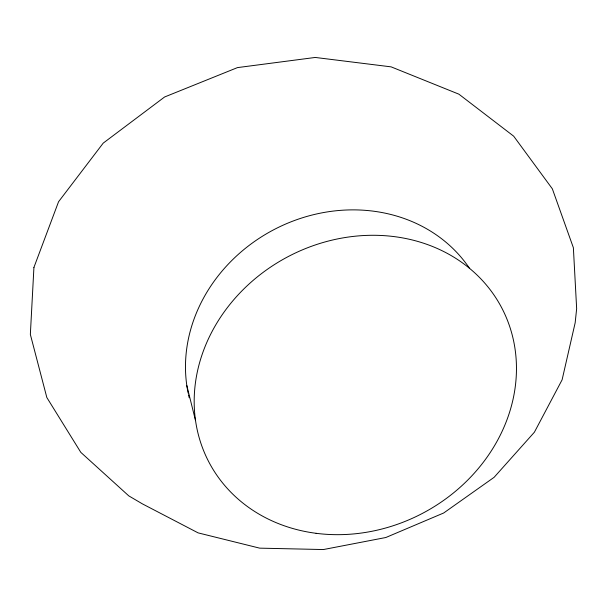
<?xml version="1.0" encoding="UTF-8"?>
<svg xmlns="http://www.w3.org/2000/svg" width="607" height="607" viewBox="0 0 607 607"><rect width="100%" height="100%" fill="white"/><g stroke="black" fill="none" stroke-linecap="round" stroke-linejoin="round"><path stroke-width="0.91" d="M186.827 385.589L195.545 420.628M189.202 397.752A156.356 138.95 -28.1 0 1 188.549 394.967M188.147 393.101A156.356 138.95 -28.1 0 1 284.205 224.681A156.356 138.95 -28.1 0 1 469.469 268.264M33.924 267.421L30.35 334.442L46.838 397.532L80.822 452.374L128.76 495.858L142.41 503.878L198.11 532.878L259.69 548.151L323.417 549.547L385.817 537.514L443.687 512.991L494.113 477.314L534.388 432.207L562.105 379.815L575.17 322.772L576.65 308.667L573.372 247.717L552.347 188.823L513.681 136.18L458.884 94.168L391.128 66.861L315.261 57.453L237.466 67.605L164.603 96.983L103.213 143.123L58.553 201.744L33.924 267.421M316.08 533.303A165.483 144.883 -28.1 0 0 510.297 328.364A165.483 144.883 -28.1 0 0 239.598 293.28A165.483 144.883 -28.1 0 0 316.08 533.303"/></g></svg>
